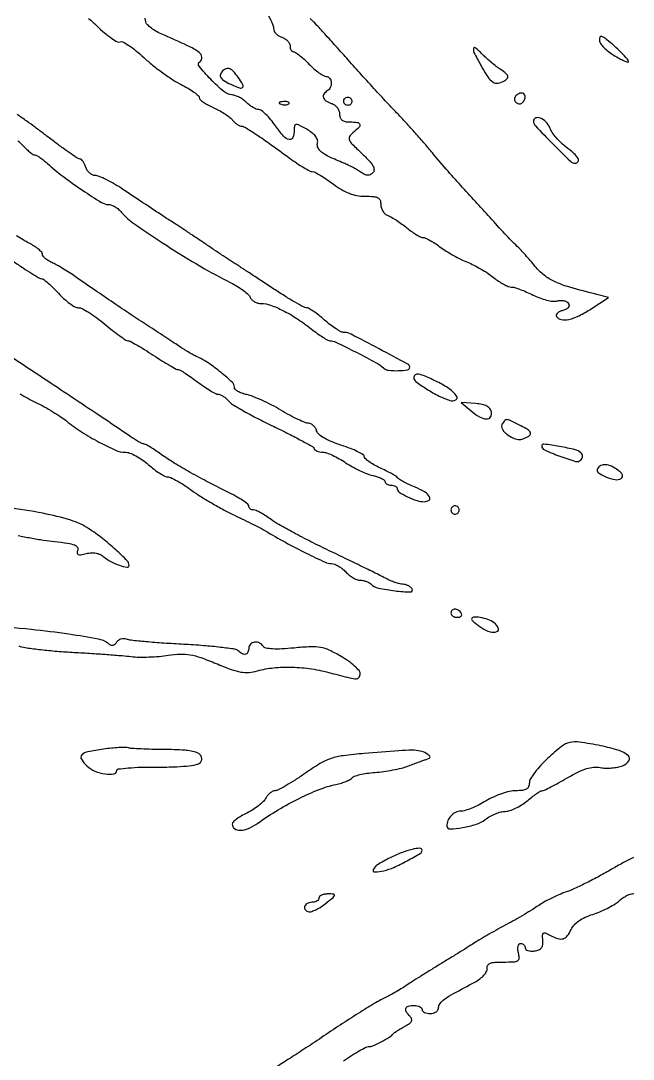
# Model space of a CAD drawing. Extents: x 0 to 2558, y 0 to 3412.
# Drawn here: x 903.7 to 1052.2, y 2944 to 3195.5 of the extents above; entities that cross this region are included whole.
import ezdxf

# ---------------------------------------------------------------- set-up
doc = ezdxf.new("R2010")
doc.units = 0

msp = doc.modelspace()

# ---------------------------------------------------------------- linework, layer by layer
for points in [[(1286.775, 2242.902503, 0.000001), (1177.44536, 2242.627485, 0.134519)], [(1176.555032, 2242.380365, -0.000002), (1098.265318, 2241.934774, -0.000173)], [(920.180635, 3196.083904, -0.01136), (922.15431, 3194.261471, 0.016617), (924.010831, 3192.583023, 0.025395), (925.73723, 3191.267733, 0.022835), (927.183282, 3190.37195, 0.27206), (927.815644, 3190.386062, -0.267425), (928.450992, 3190.405734, -0.022672), (929.911214, 3189.536371, -0.025267), (931.656499, 3188.256194, -0.016615), (933.535377, 3186.619524, 0.017935), (935.659413, 3184.779133, 0.012969), (938.149164, 3182.877876, 0.013129), (940.612109, 3181.192976, 0.02764), (942.624042, 3180.045152, -0.016748), (944.300407, 3179.136564, -0.024055), (945.714562, 3178.21354, -0.021539), (946.772255, 3177.376534, -0.217925), (947, 3176.87882, 0.207086), (947.201081, 3176.414139, 0.033759), (947.978072, 3175.777414, 0.032393), (949.05444, 3175.111178, 0.023431), (950.329606, 3174.506748, -0.022789), (951.699161, 3173.859731, -0.020241), (953.060912, 3173.066618, -0.020731), (954.227961, 3172.252115, -0.056884), (954.952051, 3171.557775, 0.028975), (955.508211, 3170.961564, 0.032474), (956.109855, 3170.457596, 0.034377), (956.671302, 3170.102752, 0.124361), (957.078036, 3170, -0.137193), (958.040813, 3169.73076, -0.009071), (960.49776, 3168.178343, -0.009685), (963.911236, 3165.837946, -0.00309), (968.900038, 3162.226691, 0.010637), (970.665484, 3160.988908, 0.013972), (972.330679, 3159.939668, 0.011448), (973.750517, 3159.142817, 0.116331), (974.400038, 3158.97218, -0.115398), (975.035077, 3158.806596, -0.013277), (976.330777, 3158.079454, -0.015435), (977.84346, 3157.112395, -0.012014), (979.428139, 3155.97218, 0.027764), (981.441645, 3154.617533, 0.042651), (983.331199, 3153.701372, 0.046844), (985.207743, 3153.176791, 0.044772), (987.178139, 3153, -0.018855), (989.224454, 3152.922806, -0.103652), (990.279648, 3152.617121, -0.183869), (990.813921, 3152.006213, -0.088959), (991, 3150.968615, 0.078927), (991.130934, 3150.144315, 0.066371), (991.514063, 3149.346299, 0.067981), (992.081021, 3148.694508, 0.092547), (992.75, 3148.298421, -0.042616), (993.612537, 3147.897417, -0.013763), (994.816288, 3147.162882, -0.013613), (996.116097, 3146.268594, -0.014868), (997.326725, 3145.329806, 0.017187), (998.488068, 3144.437829, 0.020684), (999.640022, 3143.684381, 0.019845), (1000.64719, 3143.136543, 0.115128), (1001.232334, 3143, -0.109441), (1001.829533, 3142.867699, -0.017441), (1002.903273, 3142.321047, -0.018602), (1004.141783, 3141.57361, -0.01534), (1005.405609, 3140.688671, 0.020574), (1006.844002, 3139.703772, 0.012483), (1008.619148, 3138.653425, 0.0125), (1010.43573, 3137.697676, 0.021471), (1012, 3137.005868, -0.023975), (1013.545504, 3136.313089, -0.014627), (1015.302226, 3135.356588, -0.014649), (1016.991411, 3134.304262, -0.025062), (1018.326725, 3133.317197, 0.023007), (1019.516321, 3132.430269, 0.024855), (1020.752889, 3131.680677, 0.025407), (1021.869287, 3131.149012, 0.098731), (1022.616563, 3131, -0.073364), (1023.415211, 3130.882182, -0.015072), (1024.76981, 3130.428658, -0.015558), (1026.325258, 3129.799571, -0.014076), (1027.892179, 3129.055006, 0.029361), (1029.501209, 3128.349849, 0.029321), (1031.182482, 3127.837662, 0.030664), (1032.698304, 3127.568437, 0.092827), (1033.739482, 3127.642124, -0.057733), (1034.570713, 3127.759636, -0.062025), (1035.386143, 3127.678816, -0.069826), (1036.064062, 3127.422011, -0.129641), (1036.487757, 3127.01981, -0.152975), (1036.616899, 3126.514, -0.157935), (1036.431784, 3126.032307, -0.108243), (1035.915867, 3125.619383, -0.050929), (1035.111863, 3125.319002, 0.044853), (1034.351174, 3125.045267, 0.078594), (1033.797154, 3124.672766, 0.120408), (1033.529968, 3124.267024, 0.227888), (1033.570264, 3123.88631, 0.216379), (1034.714895, 3123.1182, 0.09559), (1036.576442, 3123.166152, 0.061954), (1039.052444, 3124.042296, 0.028966), (1042.006276, 3125.740497), (1046.192037, 3128.480994), (1043.346019, 3129.195895, -0.008133), (1036.800172, 3130.953832, -0.037284), (1033.111598, 3132.313514, -0.060625), (1030.597244, 3133.850931, -0.052739), (1028.391067, 3136.012925, 0.003885), (1027.209872, 3137.421277, 0.004248), (1026.041298, 3138.769422, 0.003982), (1025.022795, 3139.906081, 0.021071), (1024.434399, 3140.5, -0.019438), (1021.510428, 3143.432197, -0.001672), (1014.358598, 3151.236819, -0.002167), (1007.326354, 3159.030216, -0.010839), (1003.5, 3163.499122, 0.00655), (1001.649392, 3165.698409, 0.003831), (999.378284, 3168.2864, 0.003831), (997.065566, 3170.84174, 0.006493), (995.085649, 3172.940588, -0.00504), (992.877375, 3175.267921, -0.001763), (989.747678, 3178.657548, -0.00175), (986.330211, 3182.411427, -0.002045), (983.112709, 3186, 0.001471), (980.134918, 3189.328898, 0.002034), (977.442296, 3192.296875, 0.00127), (975.161232, 3194.778066, 0.025193), (974.423364, 3195.5, -0.030052), (973.892701, 3196.029387, -0.0113)], [(963.765462, 3196.641711, -0.026241), (964.4125, 3195.483492, -0.027173), (964.866749, 3194.417003, -0.087302), (965, 3193.659658, 0.116631), (965.149072, 3193.029278, 0.07077), (965.5875, 3192.396244, 0.064695), (966.235376, 3191.856553, 0.064592), (967, 3191.5, -0.06077), (967.764714, 3191.150468, -0.063046), (968.4125, 3190.63086, -0.069989), (968.851427, 3190.027698, -0.122947), (969, 3189.432612, 0.056229), (969.061821, 3188.884624, 0.075686), (969.244792, 3188.42083, 0.094924), (969.515415, 3188.109853, 0.167899), (969.833333, 3188, -0.15372), (970.306366, 3187.851051, -0.015027), (971.278646, 3187.12691, -0.017912), (972.405432, 3186.166162, -0.013247), (973.583333, 3185.027778, 0.019272), (974.79166, 3183.887817, 0.023437), (976.010417, 3182.920486, 0.022923), (977.09095, 3182.215353, 0.128228), (977.75, 3182.027778, -0.227438), (978.579076, 3181.607171, -0.146866), (978.967877, 3180.58169, -0.122734), (978.754594, 3179.36474, -0.151002), (978, 3178.5, 0.108878), (977.199279, 3177.722825, 0.230235), (977.08915, 3176.885884, 0.17345), (977.70448, 3176.101548, 0.063774), (979, 3175.5, -0.081113), (979.764378, 3175.112489, -0.069591), (980.4125, 3174.483985, -0.071315), (980.850007, 3173.718828, -0.094537), (981, 3172.932612, 0.08185), (981.146941, 3172.041006, 0.147567), (981.573396, 3171.443261, 0.120116), (982.33212, 3171.105344, 0.045009), (983.5, 3171, -0.033368), (985.308984, 3170.879142, -0.298318), (985.882607, 3170.382847, -0.274433), (985.680626, 3169.617287, -0.02992), (984.25, 3168.369248, 0.084707), (983.428517, 3167.47725, 0.248721), (983.357676, 3166.671647, 0.096132), (984.057446, 3165.629936, 0.008449), (986.347338, 3163.406344, -0.014964), (988.153685, 3161.605981, -0.058933), (989.089607, 3160.347368, -0.120996), (989.359666, 3159.411209, -0.209337), (989.069815, 3158.669815, -0.076575), (988.442923, 3158.21029, -0.129865), (987.812133, 3158.0683, -0.105905), (987.102594, 3158.247889, -0.040312), (986.222476, 3158.774864, 0.022013), (985.384939, 3159.318895, 0.0107), (984.271602, 3159.942599, 0.01059), (983.08303, 3160.543474, 0.015029), (982, 3161.023023, -0.011626), (978.518941, 3162.53614, -0.054421), (976.650073, 3163.661534, -0.114022), (975.781422, 3164.707656, -0.179846), (975.654752, 3165.854281, 0.143188), (975.623578, 3166.661893, 0.085452), (975.164609, 3167.515137, 0.063965), (974.292389, 3168.376329, 0.034928), (973.033862, 3169.20349, 0.007013), (971.086793, 3170.261113, 0.137466), (970.42556, 3170.402293, 0.349531), (970.088563, 3170.097427, 0.040748), (970, 3169.012507, -0.08744), (969.680259, 3167.198138, -0.376712), (968.795872, 3166.713408, -0.160811), (967.410078, 3167.540427, -0.026967), (965.487853, 3170.017529, 0.020344), (964.336473, 3171.54253, 0.026688), (963.159013, 3172.830149, 0.02616), (962.09878, 3173.768301, 0.169618), (961.435428, 3174, -0.094295), (960.821436, 3174.116831, -0.035004), (960.024757, 3174.497792, -0.033169), (959.192086, 3175.046118, -0.0342), (958.448245, 3175.694612, 0.042076), (957.66874, 3176.35291, 0.03335), (956.728668, 3176.929945, 0.034374), (955.777739, 3177.349052, 0.068322), (954.974032, 3177.520331, -0.158317), (952.972803, 3178.337258, -0.024058), (949.771885, 3181.317424, -0.021043), (946.937227, 3184.479129, -0.454408), (947.118507, 3185.573242, 0.28983), (947.643681, 3186.652099, 0.211617), (946.953888, 3187.834098, 0.04811), (944.183537, 3189.454723, 0.005857), (937.75, 3192.338955, -0.031429), (936.314474, 3193.072807, -0.040106), (935.101562, 3193.930651, -0.044809), (934.249491, 3194.782573, -0.175759), (934, 3195.470401, 0.158505), (933.777899, 3196.15341, 0.047782)], [(903.006108, 3166.456923, -0.025084), (904, 3165.5, 0.015551), (904.957188, 3164.5426, 0.020466), (905.890902, 3163.734375, 0.018393), (906.703952, 3163.134348, 0.150877), (907.139038, 3163, -0.130518), (907.574765, 3162.884289, -0.018527), (908.368565, 3162.390823, -0.020053), (909.281814, 3161.720279, -0.015872), (910.214724, 3160.926204, 0.022762), (913.964724, 3157.822321, 0.013669), (918.673905, 3154.470669, 0.008399), (923.2714, 3151.495082, 0.140315), (925.000847, 3151, -0.093873), (925.713206, 3150.865069, -0.041206), (926.578414, 3150.439891, -0.038871), (927.448578, 3149.822833, -0.042067), (928.188131, 3149.093247, 0.064413), (931.368827, 3146.223503, 0.008274), (939.023627, 3141.110878, 0.010466), (947.402019, 3135.958164, 0.017778), (954.642765, 3132.050408, -0.02156), (956.270919, 3131.15575, -0.024855), (957.737749, 3130.162399, -0.025051), (958.880626, 3129.209383, -0.115317), (959.361381, 3128.500641, 0.106511), (959.736278, 3127.926711, 0.066549), (960.379381, 3127.440813, 0.06223), (961.179655, 3127.112004, 0.066483), (962.018275, 3127, -0.085553), (964.29326, 3126.607867, -0.031799), (967.287553, 3125.324373, -0.028282), (970.656731, 3123.372522, -0.021085), (974.143904, 3120.862985, 0.010399), (975.600976, 3119.766404, 0.014073), (976.964674, 3118.841002, 0.011015), (978.126738, 3118.134841, 0.131759), (978.629552, 3118, -0.113295), (980.096136, 3117.663365, -0.004428), (985.087666, 3115.189614, -0.006243), (989.896414, 3112.677225, -0.06558), (991.693548, 3111.380859, 0.164127), (992.890809, 3110.830999, 0.034304), (995.230871, 3110.745321, 0.031885), (997.46978, 3110.960318, 0.368237), (998, 3111.582638, 0.275964), (997.571396, 3112.300056, 0.00167), (990.566448, 3116.040084, 0.003057), (983.786814, 3119.57787, 0.116822), (982.132015, 3119.98678, -0.117685), (981.39828, 3120.169417, -0.020943), (980.162187, 3120.877367, -0.021624), (978.755679, 3121.850485, -0.018013), (977.347219, 3123, 0.013407), (975.965698, 3124.148888, 0.017547), (974.640571, 3125.11875, 0.015201), (973.500287, 3125.84374, 0.134789), (972.931173, 3126, -0.126824), (972.277519, 3126.168509, -0.004993), (970.105773, 3127.39641, -0.008567), (967.553274, 3128.932384, -0.005921), (964.715969, 3130.753738, 0.000402), (961.837117, 3132.646954, 0.000498), (959.155255, 3134.403717, 0.000406), (956.900225, 3135.87506, 0.003756), (955.91894, 3136.503738, -0.005342), (954.979768, 3137.109645, -0.000757), (953.063628, 3138.379208, -0.000862), (950.801021, 3139.888893, -0.000734), (948.41894, 3141.489312, 0.000843), (946.034181, 3143.09078, 0.000983), (943.76348, 3144.603653, 0.000869), (941.838097, 3145.876183, 0.005963), (940.882269, 3146.489312, -0.004165), (939.523678, 3147.353918, -0.002059), (937.811996, 3148.473408, -0.000884), (934.985337, 3150.345974, -0.000097), (928.491341, 3154.666381, 0.014127), (926.450983, 3155.942719, 0.017005), (924.462251, 3157.020749, 0.015806), (922.745749, 3157.810296, 0.10021), (921.808728, 3158, -0.107563), (921.121359, 3158.149602, -0.071437), (920.440034, 3158.5875, -0.066909), (919.867894, 3159.235495, -0.070707), (919.5, 3160, 0.032267), (919.201391, 3160.765694, 0.042997), (918.82908, 3161.4125, 0.049466), (918.442113, 3161.86537, 0.193579), (918.107404, 3162, -0.144172), (917.616433, 3162.144573, -0.005043), (915.941925, 3163.248437, -0.009013), (913.981242, 3164.62154, -0.006141), (911.799735, 3166.25, 0.002251), (909.510053, 3167.98711, 0.002296), (907.219631, 3169.692188, 0.002227), (905.216147, 3171.155679, 0.009535), (904.001294, 3172, -0.012692), (902.835902, 3172.820901, -0.003586)], [(901.899846, 3137.25, 0.006119), (904.2902, 3135.621625, 0.008884), (906.441978, 3134.248437, 0.00516), (908.274711, 3133.150038, 0.13318), (908.828013, 3133, -0.166432), (909.313932, 3132.833647, -0.013692), (910.364344, 3131.971875, -0.017159), (911.581615, 3130.840682, -0.012355), (912.863573, 3129.5, 0.023827), (914.204828, 3128.160216, 0.027941), (915.600963, 3127.028125, 0.028654), (916.866391, 3126.220278, 0.12842), (917.709894, 3126, -0.121783), (918.625726, 3125.773576, -0.018375), (920.276733, 3124.825, -0.019697), (922.177021, 3123.531557, -0.015883), (924.11505, 3122, 0.008151), (925.993761, 3120.467542, 0.011651), (927.71308, 3119.175, 0.007687), (929.179192, 3118.159095, 0.148729), (929.70221, 3118, -0.123679), (930.243236, 3117.864093, -0.006156), (931.858988, 3116.971875, -0.00961), (933.762758, 3115.840866, -0.006775), (935.860088, 3114.5, 0.005909), (937.949635, 3113.159003, 0.008552), (939.829221, 3112.028125, 0.004978), (941.428487, 3111.123917, 0.12683), (941.909145, 3111, -0.134527), (942.364645, 3110.875187, -0.008149), (943.58183, 3110.126922, -0.011704), (945.013611, 3109.166401, -0.008358), (946.571861, 3108.02782, 0.012319), (948.158548, 3106.887629, 0.015731), (949.677328, 3105.920546, 0.013676), (950.979655, 3105.19516, 0.114542), (951.627555, 3105.02782, -0.101562), (952.152881, 3104.906425, -0.038788), (952.812391, 3104.540059, -0.036416), (953.488333, 3104.018264, -0.036984), (954.077662, 3103.406423, 0.083529), (955.058151, 3102.561273, 0.007829), (957.816995, 3100.94825, 0.009872), (961.196168, 3099.129861, 0.007606), (964.950106, 3097.275963, -0.005671), (968.634043, 3095.474335, -0.008592), (971.792635, 3093.816361, -0.004129), (974.419563, 3092.351036, -0.173627), (974.833333, 3091.869539, 0.144931), (975.088873, 3091.536118, 0.059618), (975.590779, 3091.255427, 0.052196), (976.239232, 3091.064373, 0.045588), (976.943786, 3091, -0.086707), (977.869618, 3090.838231, -0.021423), (979.301834, 3090.251513, -0.021275), (980.907757, 3089.427282, -0.019878), (982.475653, 3088.45196, 0.02161), (984.124647, 3087.434094, 0.017477), (985.974853, 3086.482925, 0.01782), (987.746118, 3085.725117, 0.042835), (989.1152, 3085.32696, -0.02744), (990.220132, 3085.042162, -0.039813), (991.15259, 3084.662451, -0.045635), (991.813537, 3084.250367, -0.234694), (992, 3083.875, 0.167478), (992.115038, 3083.54119, 0.095027), (992.440625, 3083.257031, 0.075828), (992.926241, 3083.064921, 0.056395), (993.5, 3083, -0.054008), (994.073846, 3082.937834, -0.073734), (994.559375, 3082.753401, -0.093425), (994.885254, 3082.480842, -0.173704), (995, 3082.160515, 0.258972), (995.462547, 3081.327364, 0.026865), (997.498338, 3080.206044, 0.032604), (999.771963, 3079.285891, 0.080013), (1001.547053, 3079, 0.161855), (1002.689213, 3079.379674, 0.393458), (1002.834093, 3080.179325, 0.116925), (1001.614821, 3081.355785, 0.034754), (999.285045, 3082.525367, -0.010294), (997.823317, 3083.171775, -0.013103), (996.504189, 3083.830532, -0.011094), (995.435754, 3084.430344, -0.098338), (995.035045, 3084.788787, 0.092102), (994.635142, 3085.155506, 0.009984), (993.555607, 3085.800391, 0.011974), (992.225161, 3086.517867, 0.009387), (990.75, 3087.233821, -0.019796), (989.31362, 3087.968278, -0.027901), (988.101562, 3088.741825, -0.027107), (987.211159, 3089.458965, -0.212767), (987, 3089.932721, 0.265458), (986.735776, 3090.395327, 0.019117), (985.387452, 3091.122619, 0.0228), (983.614078, 3091.895178, 0.014975), (981.510473, 3092.628221, -0.020691), (979.184383, 3093.468727, -0.035366), (977.334016, 3094.382771, -0.042913), (976.024269, 3095.308541, -0.141533), (975.443086, 3096.179321, 0.064612), (975.118467, 3096.875388, 0.064704), (974.627068, 3097.465175, 0.070773), (974.050649, 3097.864292, 0.116599), (973.476619, 3098, -0.099036), (972.658044, 3098.163742, -0.011501), (970.940801, 3098.926201, -0.013461), (968.92282, 3099.945625, -0.010618), (966.794006, 3101.153026, 0.01409), (964.547068, 3102.406884, 0.013022), (962.173864, 3103.567254, 0.013139), (960.007134, 3104.489587, 0.041683), (958.5, 3104.944021, -0.035101), (957.351452, 3105.273929, -0.04803), (956.38125, 3105.737656, -0.05757), (955.708235, 3106.256618, -0.202428), (955.5, 3106.749886, 0.208349), (954.981947, 3107.939155, 0.016064), (952.296172, 3110.280691, 0.022749), (949.241879, 3112.551971, 0.039838), (946.5, 3114.101152, -0.016262), (945.553052, 3114.578813, -0.007228), (944.335295, 3115.266636, -0.007146), (943.065956, 3116.032534, -0.009587), (941.939301, 3116.764847, 0.002468), (940.623936, 3117.646707, 0.000811), (938.679887, 3118.931654, 0.000808), (936.518125, 3120.350463, 0.000915), (934.439301, 3121.704612, -0.002745), (930.501173, 3124.290493, -0.002082), (926.209341, 3127.168296, -0.00197), (921.673838, 3130.263056, -0.001773), (917, 3133.503741, 0.009468), (915.495046, 3134.513288, 0.008007), (913.867188, 3135.524644, 0.008094), (912.353195, 3136.398987, 0.022258), (911.25, 3136.949721, -0.034508), (910.388825, 3137.406301, -0.042555), (909.660938, 3137.949997, -0.04795), (909.153195, 3138.496811, -0.164597), (909, 3138.949569, 0.192015), (908.805559, 3139.437218, 0.031278), (908.045313, 3140.14466, 0.030614), (906.994587, 3140.903846, 0.022679), (905.75, 3141.615014, -0.014969), (904.314794, 3142.406009, -0.009402), (902.683798, 3143.411499, -0.009436)], [(903.531452, 3105.134788, 0.010652), (905.451898, 3104.044901, 0.011013), (907.396058, 3103.050318, -0.01295), (909.407961, 3102.011223, -0.010199), (911.532563, 3100.786177, -0.010339), (913.460751, 3099.566226, -0.02497), (914.818969, 3098.566079, 0.028187), (918.43168, 3095.941456, 0.020793), (922.697212, 3093.440208, 0.018555), (926.718394, 3091.489504, 0.104012), (929.046055, 3091, -0.093091), (930.119519, 3090.798393, -0.030013), (931.596371, 3090.11875, -0.028749), (933.183766, 3089.148145, -0.028572), (934.652781, 3088, 0.017536), (936.05737, 3086.851411, 0.021344), (937.452234, 3085.88125, 0.020472), (938.673779, 3085.175179, 0.121381), (939.384758, 3085, -0.113315), (940.135939, 3084.827546, -0.01467), (941.606105, 3084.060906, -0.016494), (943.318868, 3083.027241, -0.013089), (945.099962, 3081.803083, 0.016696), (947.213221, 3080.372955, 0.008382), (949.969989, 3078.702463, 0.008313), (952.881687, 3077.068425, 0.012183), (955.5, 3075.737069, -0.00227), (957.907175, 3074.572545, -0.002664), (960.178125, 3073.446135, -0.002344), (962.087356, 3072.475193, -0.016426), (963, 3071.967088, 0.010245), (967.873354, 3069.174441, 0.009856), (972.919891, 3066.546117, 0.006062), (977.487912, 3064.348924, 0.109485), (979.062288, 3064, -0.092711), (979.814793, 3063.859259, -0.039302), (980.743557, 3063.4125, -0.037139), (981.687219, 3062.765298, -0.039978), (982.5, 3062, 0.040371), (983.314057, 3061.234703, 0.037291), (984.261517, 3060.5875, 0.03944), (985.195738, 3060.140932, 0.092024), (985.954988, 3060, -0.048128), (986.654514, 3059.93251, -0.036907), (987.39584, 3059.730416, -0.037884), (988.067222, 3059.434086, -0.069295), (988.55, 3059.082267, 0.139827), (990.40248, 3058.093531, 0.022928), (994.44958, 3057.413102, 0.024599), (998.172053, 3057.146363, 0.594925), (998.58337, 3057.865104, 0.083788), (998.201808, 3058.299481, 0.05344), (997.636601, 3058.666624, 0.052), (996.985105, 3058.915867, 0.065465), (996.345275, 3059, -0.062476), (995.575444, 3059.096569, -0.020571), (994.480289, 3059.424231, -0.020126), (993.283286, 3059.891395, -0.021492), (992.154292, 3060.44419, 0.009536), (990.531542, 3061.287418, 0.001254), (987.048448, 3063.00292, 0.001456), (982.906206, 3065.01525, 0.001219), (978.5, 3067.12675, -0.005656), (974.061747, 3069.30224, -0.006259), (969.822273, 3071.507097, -0.005844), (966.251961, 3073.475156, -0.031844), (964.405609, 3074.68256, 0.016408), (963.136164, 3075.569786, 0.019494), (961.880735, 3076.319252, 0.018653), (960.786457, 3076.864018, 0.106553), (960.155609, 3077, -0.078766), (959.71417, 3077.069975, -0.09071), (959.33946, 3077.272418, -0.100778), (959.088951, 3077.573692, -0.123821), (959, 3077.927379, 0.234282), (958.760565, 3078.410328, 0.015442), (957.457813, 3079.339173, 0.019773), (955.761619, 3080.376708, 0.013302), (953.75, 3081.431211, -0.006242), (948.704799, 3083.9858, -0.008831), (944.283631, 3086.394519, -0.009985), (940.485109, 3088.653359, -0.015918), (937.342101, 3090.75, 0.008855), (936.088836, 3091.611853, 0.012151), (934.929958, 3092.339063, 0.008941), (933.945977, 3092.900131, 0.125742), (933.555137, 3093, -0.116354), (933.173854, 3093.089945, -0.010756), (932.309958, 3093.545031, -0.013402), (931.293658, 3094.144815, -0.010121), (930.209507, 3094.855425, 0.003094), (923.208529, 3099.586212, 0.000677), (911.101807, 3107.634781, 0.00024), (898.175011, 3116.194389, 0.015975)], [(903.105948, 3070.836063, 0.00786), (906.139481, 3070.223723, 0.007816), (909.262954, 3069.694531, 0.012015), (911.982618, 3069.344028, -0.009864), (915.095785, 3068.956417, -0.05461), (916.727219, 3068.535134, -0.149222), (917.446211, 3067.979333, -0.250785), (917.539002, 3067.24104, 0.08625), (917.405231, 3066.56137, 0.315444), (917.63602, 3066.215839, 0.136945), (918.270892, 3066.153037, 0.018078), (919.60629, 3066.437321, -0.047347), (920.829227, 3066.623752, -0.058951), (921.976042, 3066.553585, -0.063633), (923.001621, 3066.229615, -0.071731), (923.867594, 3065.666847, 0.058447), (925.53168, 3064.521685, 0.039306), (927.652452, 3063.606471, 0.041445), (929.493341, 3063.144273, 0.462846), (930, 3063.574349, 0.199316), (929.534421, 3064.695893, 0.011302), (926.760906, 3067.338556, 0.017674), (923.513074, 3070.092515, 0.02084), (920.247742, 3072.45475, 0.072706), (915.879184, 3074.508432, 0.025272), (909.110069, 3076.191929, 0.020931), (900.33876, 3077.529867, 0.011449)], [(903.241899, 3044.09813, 0.053238), (904.813541, 3043.685177, 0.007732), (908.095432, 3043.239058, 0.008681), (912.007031, 3042.837574, 0.007337), (916.155865, 3042.545656, -0.002159), (920.409479, 3042.29061, -0.002196), (924.63641, 3042.000199, -0.002132), (928.308936, 3041.715916, -0.009071), (930.5, 3041.496827, 0.025173), (932.388777, 3041.369203, 0.01244), (934.79375, 3041.387835, 0.012312), (937.29359, 3041.531106, 0.017594), (939.5, 3041.790568, -0.027778), (942.427586, 3042.074548, -0.052732), (944.788118, 3041.922768, -0.043205), (947.355724, 3041.250895, -0.013255), (951.097265, 3039.804857, 0.011426), (954.739912, 3038.381709, 0.043389), (957.097303, 3037.747314, 0.063767), (959.028416, 3037.653009, 0.050226), (961.090663, 3038.026002, -0.045345), (964.991785, 3038.770896, -0.031863), (969.461456, 3038.924454, -0.030033), (974.221861, 3038.497686, -0.0282), (979, 3037.5, 0.003483), (983.520664, 3036.320298, 0.058749), (985.048229, 3036.119133, 0.25784), (985.727155, 3036.482235, 0.144747), (986, 3037.404978, 0.185005), (985.730043, 3038.109601, 0.028), (984.640769, 3039.193806, 0.028232), (983.144826, 3040.380515, 0.021026), (981.372831, 3041.521658, 0.022168), (978.51266, 3043.031705, 0.066148), (976.408335, 3043.704224, 0.056131), (974.017239, 3043.860059, 0.01279), (969.963736, 3043.565085, -0.01145), (967.006547, 3043.341925, -0.025994), (964.765262, 3043.340929, -0.030212), (963.163743, 3043.520952, -0.214418), (962.531887, 3043.948406, 0.144918), (961.616724, 3044.766396, 0.142922), (960.398464, 3044.960045, 0.167249), (959.39864, 3044.467526, 0.197938), (959, 3043.5, -0.099084), (958.804627, 3042.523781, -0.240403), (958.260033, 3042.061435, -0.186388), (957.44003, 3042.174067, -0.063058), (956.45, 3042.897427, 0.156182), (955.657889, 3043.27722, 0.005244), (952.169551, 3043.72171, 0.009473), (947.989599, 3044.129726, 0.006409), (943.212301, 3044.443278, -0.003894), (938.391434, 3044.735339, -0.005396), (934.074917, 3045.077438, -0.003448), (930.460814, 3045.428291, -0.065779), (929.361377, 3045.691568, 0.087022), (928.702142, 3045.820268, 0.079337), (928.015633, 3045.724121, 0.081302), (927.407783, 3045.42316, 0.099132), (926.975291, 3044.960019, -0.065767), (926.516625, 3044.398499, -0.160092), (926.038071, 3044.174931, -0.147767), (925.493445, 3044.270582, -0.053324), (924.826215, 3044.701854, 0.126256), (922.572806, 3045.733074, 0.008212), (915.419524, 3046.899007, 0.010697), (906.26112, 3048.038235, 0.005862), (895, 3049.061739, -0.006407)], [(1052.262781, 2992.811858, 0.01169), (1049.687192, 2991.504349, 0.008866), (1046.923397, 2989.955261, -0.008803), (1043.973792, 2988.301543, -0.007731), (1040.838136, 2986.677365, -0.007792), (1037.962341, 2985.299265, -0.02303), (1035.932853, 2984.476309, 0.017264), (1034.180233, 2983.789043, 0.012444), (1032.273547, 2982.907386, 0.012594), (1030.500463, 2981.977091, 0.026469), (1029.18393, 2981.149295, -0.014625), (1027.81225, 2980.240816, -0.005333), (1025.819654, 2979.032627, -0.005282), (1023.611047, 2977.756779, -0.006288), (1021.5, 2976.60159, 0.00418), (1019.390534, 2975.458796, 0.003574), (1017.186764, 2974.220331, 0.003601), (1015.199521, 2973.06572, 0.010245), (1013.837921, 2972.223342, -0.003687), (1012.436138, 2971.330474, -0.001078), (1010.267619, 2969.978107, -0.001083), (1007.820093, 2968.466393, -0.001161), (1005.421942, 2967, 0.002014), (1003.029519, 2965.531495, 0.001894), (1000.599194, 2964.01345, 0.001882), (998.454647, 2962.651288, 0.006548), (997.084021, 2961.747913, -0.013048), (995.876968, 2960.974665, -0.007306), (994.371898, 2960.094763, -0.007285), (992.823932, 2959.249396, -0.011765), (991.479887, 2958.580546, 0.027372), (989.701222, 2957.625057, 0.003552), (986.035927, 2955.353606, 0.004131), (981.725237, 2952.589624, 0.003441), (977.188267, 2949.582633, -0.002048), (972.829055, 2946.675944, -0.003253), (969.071219, 2944.227398, -0.000759), (965.76652, 2942.111691, -0.142948)], [(981.93315, 2943.547787, -0.008947), (983.93109, 2944.870095, -0.012169), (985.782379, 2945.985912, -0.009122), (987.353304, 2946.843784, -0.120984), (987.989462, 2947, 0.102468), (989.103727, 2947.230776, 0.016944), (991.097116, 2948.174909, 0.018043), (993.027766, 2949.260667, 0.082164), (994, 2950.100296, -0.065103), (994.329742, 2950.405198, -0.010873), (995.045599, 2950.889194, -0.011756), (995.918173, 2951.423276, -0.010181), (996.857359, 2951.942937, 0.029418), (997.929819, 2952.591409, 0.120385), (998.432516, 2953.154807, 0.208822), (998.475139, 2953.705988, 0.113192), (998.107359, 2954.292641, -0.05441), (997.197023, 2955.426035, -0.225315), (997.090654, 2956.274307, -0.252834), (997.674023, 2956.825475, -0.065527), (999, 2957, -0.048028), (999.765418, 2956.926307, -0.068025), (1000.4125, 2956.70625, -0.088204), (1000.848523, 2956.381882, -0.191087), (1001, 2956, 0.191087), (1001.151477, 2955.618118, 0.088204), (1001.5875, 2955.29375, 0.068025), (1002.234582, 2955.073693, 0.048028), (1003, 2955, 0.07058), (1003.764347, 2955.108435, 0.086202), (1004.4125, 2955.424596, 0.100219), (1004.845834, 2955.894234, 0.137213), (1005, 2956.445434, -0.16884), (1005.354402, 2957.465037, -0.071652), (1006.418587, 2958.473837, -0.02806), (1008.619475, 2959.852214, -0.003233), (1013.751176, 2962.635383, 0.035816), (1015.0126, 2963.429904, 0.049879), (1016.003278, 2964.3225, 0.06021), (1016.625394, 2965.19858, 0.165595), (1016.751176, 2965.935773, -0.166289), (1016.879365, 2966.680998, -0.175364), (1017.435024, 2967.171986, -0.078252), (1018.597569, 2967.432326, -0.016031), (1020.707753, 2967.5, 0.011378), (1023.224644, 2967.557283, 0.127672), (1024.172804, 2967.850044, 0.264191), (1024.517016, 2968.478973, 0.057738), (1024.349345, 2969.75, -0.040121), (1024.197843, 2970.652544, -0.080826), (1024.251905, 2971.370212, -0.127962), (1024.496086, 2971.826871, -0.209284), (1024.891592, 2972, -0.095451), (1025.314663, 2971.918492, -0.09703), (1025.674405, 2971.685819, -0.098743), (1025.915239, 2971.338575, -0.102745), (1026, 2970.930449, 0.216815), (1026.174154, 2970.54771, 0.0994), (1026.660938, 2970.269897, 0.070898), (1027.388431, 2970.138345, 0.044987), (1028.25, 2970.183684, 0.056743), (1029.306687, 2970.460097, 0.137016), (1029.948169, 2970.939258, 0.136102), (1030.251065, 2971.683815, 0.055667), (1030.256138, 2972.785134, -0.022472), (1030.17883, 2974.036964, -0.24215), (1030.396528, 2974.478116, -0.262176), (1030.867235, 2974.536985, -0.025757), (1031.940396, 2974.031899, 0.039962), (1033.86354, 2973.192575, 0.147289), (1035.174164, 2973.141228, 0.168027), (1036.192514, 2973.817571, 0.056075), (1037.124527, 2975.373963, -0.082151), (1037.852263, 2976.457432, -0.050729), (1039.014855, 2977.464891, -0.044306), (1040.53891, 2978.345838, -0.032892), (1042.353089, 2979.049057, 0.022265), (1044.092142, 2979.681015, 0.018299), (1045.888277, 2980.504047, 0.018682), (1047.484191, 2981.383425, 0.045757), (1048.564451, 2982.175094, -0.024617), (1049.437695, 2982.873575, -0.026569), (1050.354068, 2983.463934, -0.027387), (1051.187752, 2983.881586, -0.102776), (1051.757747, 2984, 0.123639), (1052.284706, 2984.132329, 0.042153)]]:
    msp.add_lwpolyline(points, format="xyb")
for points in [[(1044, 3190.721221, 0.155067), (1044.229984, 3189.997487, 0.0394), (1045.028125, 3189.038521, 0.036349), (1046.160282, 3188.034984, 0.029893), (1047.5, 3187.132501, 0.010127), (1048.842839, 3186.376444, 0.018496), (1049.971875, 3185.82331, 0.01543), (1050.843956, 3185.467178, 0.523041), (1051, 3185.575539, 0.185851), (1050.754271, 3186.213796, 0.010776), (1049.292487, 3187.762389, 0.016637), (1047.553086, 3189.413631, 0.01795), (1045.75, 3190.902502, 0.014716), (1044.764345, 3191.613506, 0.176475), (1044.31688, 3191.72592, 0.335155), (1044.067363, 3191.493471, 0.043532)], [(1015.175076, 3184.823459, 0.018182), (1016.9309, 3181.922683, 0.102316), (1018.204078, 3180.647433, 0.192344), (1019.466039, 3180.388673, 0.09766), (1021, 3180.988064, 0.070342), (1021.673876, 3181.564544, 0.271543), (1021.775031, 3182.083838, 0.138672), (1021.352378, 3182.684074, 0.017062), (1020.060717, 3183.661091, -0.011962), (1018.994797, 3184.450396, -0.007889), (1017.806076, 3185.405956, -0.00794), (1016.678782, 3186.372435, -0.015195), (1015.810717, 3187.189283, 0.016971), (1013.953097, 3188.924909, 0.554721), (1013.466562, 3188.776856, 0.186568), (1013.568346, 3187.824, 0.008159)], [(952.666667, 3183.333333, 0.10768), (952.124351, 3182.488851, 0.230203), (952.196983, 3181.736116, 0.123679), (952.955728, 3180.991542, 0.02559), (954.629226, 3180.123074, 0.015942), (956.788746, 3179.221111, 0.287372), (957.492257, 3179.360719, 0.350227), (957.583592, 3180.001973, 0.019687), (956.420295, 3181.810332, 0.031315), (955.307645, 3183.20434, 0.112754), (954.381304, 3183.851785, 0.182188), (953.526952, 3183.873168, 0.112976)], [(1023.542705, 3177.069098, 0.195483), (1023.412739, 3176.300347, 0.177971), (1023.849183, 3175.620737, 0.173509), (1024.632003, 3175.375083, 0.18866), (1025.36052, 3175.693853, 0.094258), (1025.860497, 3176.428701, 0.135693), (1025.969472, 3177.203471, 0.182678), (1025.664889, 3177.772622, 0.181466), (1025.059017, 3178, 0.08447), (1024.65652, 3177.931514, 0.05343), (1024.225445, 3177.726548, 0.051896), (1023.832549, 3177.425195, 0.064898)], [(966.8125, 3175.316886, 0.051402), (967.359369, 3175.160852, 0.05415), (967.916927, 3175.123424, 0.060344), (968.402231, 3175.202593, 0.126455), (968.729167, 3175.395833, 0.296942), (968.77538, 3175.614691, 0.208169), (968.592839, 3175.799335, 0.077125), (968.112848, 3175.910055, 0.028489), (967.416667, 3175.921053, 0.018894), (966.670344, 3175.862007, 0.168741), (966.37858, 3175.720685, 0.470617), (966.395823, 3175.538436, 0.054073)], [(984, 3176, -0.099038), (983.923658, 3175.618362, -0.097945), (983.70625, 3175.29375, -0.097945), (983.381638, 3175.076342, -0.099038), (983, 3175, -0.099038), (982.618362, 3175.076342, -0.097945), (982.29375, 3175.29375, -0.097945), (982.076342, 3175.618362, -0.099038), (982, 3176, -0.099038), (982.076342, 3176.381638, -0.097945), (982.29375, 3176.70625, -0.097945), (982.618362, 3176.923658, -0.099038), (983, 3177, -0.099038), (983.381638, 3176.923658, -0.097945), (983.70625, 3176.70625, -0.097945), (983.923658, 3176.381638, -0.099038)], [(1028, 3171.217693, 0.19304), (1028.482607, 3170.014255, 0.004839), (1032.678092, 3165.708734, 0.004812), (1036.957685, 3161.483232, 0.194762), (1038.1512, 3161, 0.265276), (1038.802209, 3161.371539, 0.268642), (1038.808688, 3162.117006, 0.080307), (1037.816447, 3163.352921, 0.024359), (1035.949739, 3164.879039, -0.031966), (1034.71412, 3165.920947, -0.025764), (1033.523777, 3167.186407, -0.026467), (1032.543996, 3168.474222, -0.058602), (1031.97449, 3169.567097, 0.103645), (1031.072276, 3170.975067, 0.100523), (1029.671767, 3171.920915, 0.183404), (1028.526633, 3171.956251, 0.320015)], [(999, 3109.081559, 0.239085), (999.504597, 3108.086612, 0.016976), (1002.153045, 3106.281974, 0.024264), (1005.131333, 3104.593827, 0.043306), (1007.743708, 3103.54863, 0.186456), (1009.146301, 3103.653525, 0.460087), (1009.38261, 3104.524113, 0.091031), (1007.599527, 3106.3304, 0.040078), (1004.691826, 3108.034805, 0.009068), (1001.727119, 3109.40145, 0.058048), (1000.148883, 3109.885922, 0.192383), (999.348419, 3109.725118, 0.253325)], [(1012.860784, 3101.017634, 0.044865), (1014.900992, 3099.568754, 0.119026), (1016.602838, 3099.059223, 0.265843), (1017.572277, 3099.54643, 0.195601), (1017.815135, 3100.75, 0.124701), (1017.446169, 3101.543308, 0.10078), (1016.717292, 3102.140546, 0.071388), (1015.582266, 3102.545934, 0.031012), (1013.991811, 3102.767634), (1010.5, 3103.035269)], [(1020.406242, 3097.848296, 0.158721), (1020.274311, 3097.306265, 0.087512), (1020.445186, 3096.638843, 0.072019), (1020.886035, 3095.949551, 0.056718), (1021.538354, 3095.348296, 0.041286), (1023.025207, 3094.439057, 0.095348), (1024.27995, 3094.083407, 0.105289), (1025.497202, 3094.234789, 0.057879), (1026.855418, 3094.889482, 0.157656), (1027.271281, 3095.390015, 0.264491), (1027.1989, 3095.916532, 0.096805), (1026.499661, 3096.534817, 0.017072), (1024.95178, 3097.374169, 0.003549), (1022.334279, 3098.656829, 0.086367), (1021.556518, 3098.877312, 0.238077), (1021.032705, 3098.678039, 0.046596)], [(1030, 3092.540878, 0.297661), (1030.651885, 3091.542887, 0.015372), (1034.394467, 3090.035818, 0.015733), (1038.222285, 3088.764728, 0.272557), (1039.45, 3089.06913, 0.077856), (1039.784809, 3089.518654, 0.12179), (1039.9, 3089.984545, 0.124447), (1039.784045, 3090.443211, 0.083408), (1039.45, 3090.87214, 0.130029), (1038.067284, 3091.599197, 0.012675), (1034.333236, 3092.356642, 0.008369), (1030.492974, 3092.968686, 0.456234)], [(1043.498843, 3086.998127, 0.391835), (1043.685249, 3086.045936, 0.06042), (1045.524389, 3085.01747, 0.053447), (1047.771417, 3084.36548, 0.184343), (1049.235407, 3084.645489, 0.166161), (1049.542644, 3085.019337, 0.183803), (1049.540334, 3085.485469, 0.10532), (1049.17932, 3086.038459, 0.037815), (1048.460361, 3086.652643, 0.048648), (1046.895193, 3087.578452, 0.092112), (1045.481401, 3087.944314, 0.126077), (1044.328882, 3087.733031, 0.147323)], [(1008, 3077, 0.099038), (1008.076342, 3076.618362, 0.097945), (1008.29375, 3076.29375, 0.097945), (1008.618362, 3076.076342, 0.099038), (1009, 3076, 0.099038), (1009.381638, 3076.076342, 0.097945), (1009.70625, 3076.29375, 0.097945), (1009.923658, 3076.618362, 0.099038), (1010, 3077, 0.099038), (1009.923658, 3077.381638, 0.097945), (1009.70625, 3077.70625, 0.097945), (1009.381638, 3077.923658, 0.099038), (1009, 3078, 0.099038), (1008.618362, 3077.923658, 0.097945), (1008.29375, 3077.70625, 0.097945), (1008.076342, 3077.381638, 0.099038)], [(1008, 3052, 0.153634), (1008.120018, 3051.618621, 0.097988), (1008.457961, 3051.29375, 0.080552), (1008.962904, 3051.074545, 0.062283), (1009.559017, 3051, 0.066118), (1010.110654, 3051.073267, 0.138808), (1010.478525, 3051.29375, 0.191142), (1010.607943, 3051.620352, 0.139169), (1010.5, 3052, 0.06081), (1010.193797, 3052.382515, 0.051032), (1009.7871, 3052.70625, 0.053229), (1009.346558, 3052.926698, 0.089642), (1008.940983, 3053, 0.105429), (1008.581949, 3052.923444, 0.099231), (1008.276414, 3052.70625, 0.096318), (1008.071618, 3052.381732, 0.092995)], [(1013, 3050.523053, 0.20527), (1013.11201, 3050.261714, 0.014203), (1013.721457, 3049.713492, 0.018363), (1014.515067, 3049.088057, 0.01267), (1015.456024, 3048.436857, 0.069662), (1017.504208, 3047.470257, 0.173298), (1019.136204, 3047.53777, 0.429013), (1019.480166, 3048.409717, 0.126831), (1018.460361, 3049.652643, 0.070412), (1016.953283, 3050.45801, 0.048065), (1015.070859, 3050.946964, 0.053826), (1013.476555, 3051.027587, 0.397609)], [(923.79203, 3019.071043, 0.015193), (919.975159, 3018.42237, 0.149957), (918.559575, 3017.655603, 0.348021), (918.446376, 3016.600329, 0.064543), (919.78096, 3014.98944, 0.089689), (921.694008, 3013.760198, 0.060766), (924.196568, 3013.065325, 0.076107), (926.287541, 3013.070477, 0.369685), (927, 3013.902388, -0.379452), (927.316974, 3014.259922, -0.008421), (929.79809, 3014.517088, -0.014745), (932.873166, 3014.692405, -0.008886), (936.525414, 3014.727802, 0.008761), (940.743821, 3014.767628, 0.019678), (943.937563, 3014.979727, 0.021912), (946.256725, 3015.329003, 0.149116), (947.267055, 3015.867055, 0.290273), (947.554601, 3017.150639, 0.226364), (946.516326, 3018.17968, 0.067017), (943.462972, 3018.804577, 0.016477), (938.331787, 3018.984687, -0.00462), (935.489307, 3019.017023, -0.005947), (932.878025, 3019.101941, -0.004621), (930.695938, 3019.219106, -0.050734), (929.831787, 3019.362346, 0.067436), (929.044191, 3019.466098, 0.011126), (927.508246, 3019.426244, 0.012052), (925.692158, 3019.294719, 0.01039)], [(987, 3018.010643, 0.011702), (981.898661, 3017.47324, 0.049126), (978.898575, 3016.781744, 0.05495), (976.255214, 3015.555018, 0.017089), (972.584217, 3013.157943, -0.009567), (970.223633, 3011.565383, -0.01289), (968.024604, 3010.221396, -0.009962), (966.156616, 3009.193884, -0.121332), (965.369401, 3009, 0.116693), (964.799243, 3008.865096, 0.054544), (964.15803, 3008.45079, 0.049815), (963.548854, 3007.845525, 0.049459), (963.069761, 3007.130349, -0.076467), (962.443504, 3006.296265, -0.027608), (961.3248, 3005.317211, -0.026617), (959.961057, 3004.363044, -0.028562), (958.534577, 3003.583432, 0.021213), (957.18084, 3002.869197, 0.029396), (956.038282, 3002.109675, 0.029378), (955.205347, 3001.402113, 0.204758), (955, 3000.921698, 0.241695), (955.565028, 2999.821095, 0.166427), (956.933467, 2999.409193, 0.094671), (958.96944, 2999.877824, 0.051077), (961.214506, 3001.154573, -0.019755), (966.092639, 3004.348072, -0.020036), (971.18508, 3007.130545, -0.021273), (976.026333, 3009.277794, -0.040315), (980.106559, 3010.514672, 0.01995), (981.447667, 3010.862322, 0.024209), (982.67113, 3011.29779, 0.023864), (983.646299, 3011.754593, 0.129848), (984.071756, 3012.146244, -0.176113), (984.554875, 3012.516304, -0.019368), (985.92323, 3012.889516, -0.021771), (987.642486, 3013.20948, -0.015953), (989.571756, 3013.419751, 0.015502), (991.678403, 3013.647429, 0.012358), (993.933578, 3014.01918, 0.012546), (996.006376, 3014.467877, 0.030538), (997.5, 3014.92881, -0.000782), (998.756524, 3015.400078, -0.000718), (1000.051143, 3015.881208, -0.000717), (1001.207527, 3016.307193, -0.002362), (1001.971975, 3016.583465, 0.02327), (1002.775358, 3016.912389, 0.291798), (1002.94395, 3017.176675, 0.239254), (1002.788728, 3017.482495, 0.016884), (1001.971975, 3018.038482, 0.092573), (1000.543565, 3018.607831, 0.049172), (998.64141, 3018.791778, 0.018304), (995.330979, 3018.664386, 0.001622)], [(1031.477657, 3016.87264, 0.020819), (1029.763396, 3015.155131, 0.025432), (1028.315312, 3013.407604, 0.025281), (1027.270046, 3011.848368, 0.135829), (1027, 3010.87264, -0.098456), (1026.820408, 3009.96944, -0.165055), (1026.315437, 3009.393364, -0.104306), (1025.368862, 3009.083818, -0.026661), (1023.75, 3008.994877, 0.05623), (1022.220751, 3008.819909, 0.025492), (1020.279688, 3008.267556, 0.024853), (1018.269794, 3007.469663, 0.031121), (1016.5, 3006.526086, -0.020864), (1014.811306, 3005.580794, -0.020707), (1013.04549, 3004.776953, -0.021085), (1011.446459, 3004.204801, -0.071846), (1010.356989, 3004.03121, 0.110243), (1009.109005, 3003.733519, 0.092349), (1008.013317, 3002.921241, 0.090002), (1007.262271, 3001.747346, 0.09772), (1007, 3000.418213, 0.429606), (1007.718208, 2999.736596, 0.02918), (1010.833268, 3000.08257, 0.03356), (1014.145157, 3000.879193, 0.091094), (1016.272871, 3002, -0.038647), (1017.418269, 3002.765682, -0.030805), (1018.756615, 3003.412859, -0.03173), (1020.078236, 3003.858738, -0.065448), (1021.157729, 3004.001221, 0.078539), (1022.26065, 3004.17613, 0.032649), (1023.66546, 3004.7361, 0.031294), (1025.120969, 3005.544812, 0.035154), (1026.405539, 3006.501221, -0.012602), (1027.576753, 3007.458201, -0.01666), (1028.69271, 3008.265984, -0.014078), (1029.650209, 3008.873087, -0.135044), (1030.111533, 3009, 0.113085), (1030.631134, 3009.11904, 0.00558), (1032.214685, 3009.906738, 0.008787), (1034.083349, 3010.904225, 0.006215), (1036.147158, 3012.086767, -0.017337), (1038.757738, 3013.506441, -0.039841), (1040.830352, 3014.34335, -0.052959), (1042.585284, 3014.696012, -0.072599), (1044.191593, 3014.611681, 0.042327), (1045.457228, 3014.46832, 0.026846), (1046.941814, 3014.506172, 0.026905), (1048.406294, 3014.702056, 0.044168), (1049.60912, 3015.041487, 0.147402), (1051.125572, 3016.208767, 0.38019), (1050.992745, 3017.47466, 0.112003), (1048.734982, 3018.757041, 0.023824), (1044.323773, 3019.863845, 0.011494), (1039.164101, 3020.777208, 0.095536), (1036.800988, 3020.686709, 0.111431), (1034.793655, 3019.715279, 0.018014)], [(993.25, 2992.740952, 0.018467), (990.214546, 2991.07299, 0.147227), (989.149635, 2989.904508, 0.564007), (989.538518, 2989.311416, 0.048692), (991.75, 2989.609405, 0.048384), (994.143153, 2990.423612, 0.017149), (997.389918, 2992.027875, 0.009177), (1000.554745, 2993.804689, 0.266254), (1001, 2994.581559, 0.433543), (1000.482843, 2995.065886, 0.041934), (998.583272, 2994.780039, 0.034961), (996.042925, 2993.985663, 0.023144)], [(976, 2983, -0.142666), (975.888931, 2982.61866, -0.09965), (975.576711, 2982.29375, -0.08433), (975.109818, 2982.074854, -0.067639), (974.559017, 2982, 0.098078), (973.354239, 2981.761381, 0.168909), (972.597615, 2981.090077, 0.260874), (972.597579, 2980.31503, 0.175278), (973.283284, 2979.721536, 0.159618), (973.967474, 2979.687406, 0.038086), (975.05465, 2980.075482, 0.035359), (976.296246, 2980.737227, 0.028617), (977.52754, 2981.611784, 0.004664), (979.416028, 2983.151886, 0.146791), (979.744328, 2983.646655, 0.47411), (979.552707, 2983.932161, 0.023013), (978.25, 2983.995033, 0.042514), (977.388604, 2983.923572, 0.062238), (976.660938, 2983.704791, 0.081807), (976.16782, 2983.381977, 0.209987)]]:
    msp.add_lwpolyline(points, format="xyb", close=True)

doc.saveas('drawing.dxf')
